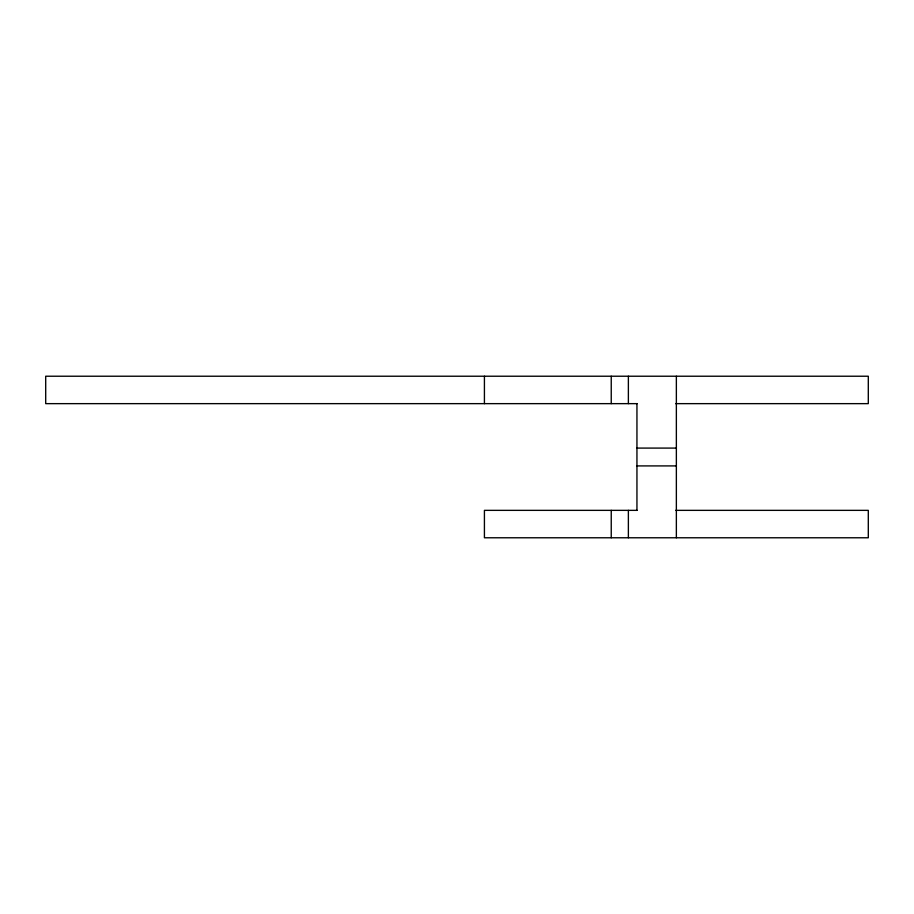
<?xml version="1.0" encoding="UTF-8"?>
<svg xmlns="http://www.w3.org/2000/svg" width="914" height="914" viewBox="0 0 914 914"><rect width="100%" height="100%" fill="white"/><g stroke="black" fill="none" stroke-linecap="round" stroke-linejoin="round"><path stroke-width="1.37" d="M637.115 403.645L45.7 403.645L45.7 376.225L868.3 376.225L868.3 403.645L675.652 403.645M636.944 448.089L676.36 448.089M636.944 465.912L676.36 465.912M637.115 510.355L484.42 510.355L484.42 537.775L868.3 537.775L868.3 510.355L675.652 510.355M676.36 376.225L676.36 537.775M636.944 403.645L636.944 510.355M628.375 376.225L628.375 403.645M628.375 510.355L628.375 537.775M611.238 376.225L611.238 403.645M611.238 510.355L611.238 537.775M484.42 376.225L484.42 403.645"/></g></svg>
